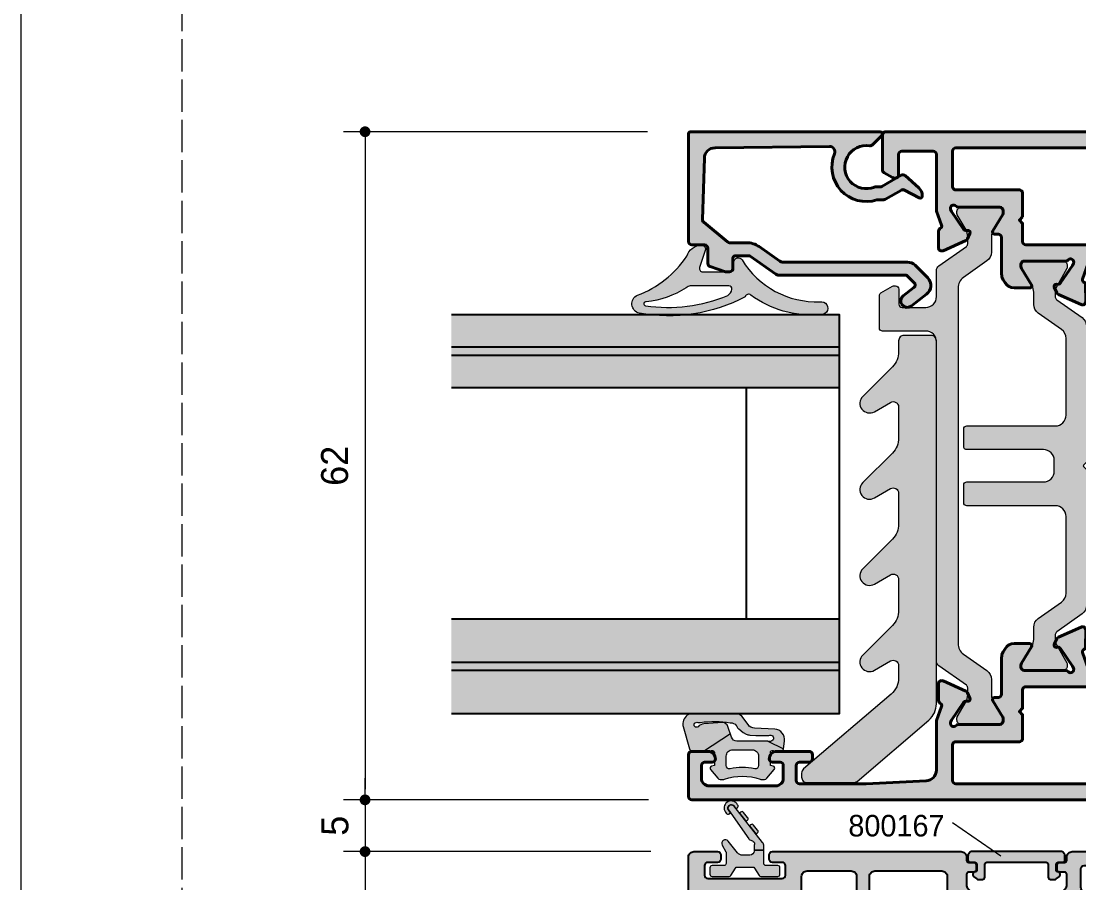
# Model space of a CAD drawing. Header units: millimetres. Extents: x -576 to 4430, y -1196 to 2690.
# Drawn here: x 1820 to 1918.1, y -262 to -182.1 of the extents above; entities that cross this region are included whole.
import ezdxf

# ---------------------------------------------------------------- set-up
doc = ezdxf.new("R2010")
doc.units = ezdxf.units.MM
doc.header["$LTSCALE"] = 0.25
doc.header["$MEASUREMENT"] = 0
doc.linetypes.add('ACAD_ISO02W100', pattern=[15, 12, -3])
doc.layers.get('0').update_dxf_attribs({"lineweight": 5})
doc.layers.get('Defpoints').update_dxf_attribs({"lineweight": 5})
for name, color, linetype, lineweight in [('01_Aluminum', 4, 'Continuous', 40), ('01_Dimension', 251, 'Continuous', 9), ('01_Fill Glass', 254, 'Continuous', 0), ('01_Fill Plastic', 253, 'Continuous', 0), ('01_Fill Polyamide', 10, 'Continuous', 0), ('01_Glazing', 6, 'Continuous', 25), ('01_Plastic', 3, 'Continuous', 20), ('01_Polyamide', 201, 'Continuous', 20), ('01_Text', 40, 'Continuous', 25)]:
    doc.layers.add(name, color=color, linetype=linetype, lineweight=lineweight)
doc.layers.add('01_Fill 2°material', color=7, linetype='Continuous', lineweight=0, true_color=0xbfbfbf)
doc.layers.add('01_Fill Aluminum', color=7, linetype='Continuous', lineweight=0, true_color=0xdcdcdc)
doc.layers.add('02_Block Frame', color=7, linetype='Continuous', lineweight=5, true_color=0xe2001a, plot=False)
doc.layers.add('GOMMA', color=3, linetype='Continuous')
doc.layers.add('VETRO', color=6, linetype='Continuous')
doc.styles.add('Aluk Text', font='GOTHIC.TTF')
doc.dimstyles.new('ALUK Manual 1-1', dxfattribs={"dimtxt": 2.5, "dimasz": 1, "dimexe": 2, "dimexo": 4, "dimgap": 1.5, "dimtad": 3, "dimdec": 1, "dimdsep": 46, "dimtxsty": 'Aluk Text', "dimblk": 'DOT', "dimcen": 0, "dimclrd": 256, "dimclre": 256, "dimclrt": 2, "dimaunit": 1, "dimadec": 0, "dimazin": 0, "dimtfac": 0.7, "dimtdec": 1, "dimtmove": 0, "dimatfit": 3, "dimldrblk": 'DOT', "dimfxl": 1, "dimtolj": 2, "dimlwd": -1, "dimlwe": -1, "dimarcsym": 0})

# ---------------------------------------------------------------- blocks, each defined once
blk = doc.blocks.new('V31013')
at = {"layer": '01_Fill Plastic', "ltscale": 0.25}
h = blk.add_hatch(color=256, dxfattribs=at)
h.dxf.hatch_style = 1
h.paths.add_polyline_path([(36.8, 11.1), (28.1, 11.1, 0.414214), (27.6, 10.6), (27.6, 10.3, -0.414214), (27.4, 10.1), (26.95, 10.1, 0.414214), (26.7, 9.85), (26.7, 9.45, 0.414214), (26.95, 9.2), (27.4, 9.2, -0.414214), (27.6, 9), (27.6, 8.007, -0.198912), (27.454, 7.654), (24.788, 4.988, -0.198912), (24.576, 4.9), (23.25, 4.9), (22.95, 4.6), (22.65, 4.9), (21.324, 4.9, -0.198912), (21.112, 4.988), (18.446, 7.654, -0.198912), (18.3, 8.007), (18.3, 9, -0.414214), (18.5, 9.2), (18.95, 9.2, 0.414214), (19.2, 9.45), (19.2, 9.85, 0.414214), (18.95, 10.1), (18.5, 10.1, -0.414214), (18.3, 10.3), (18.3, 10.6, 0.414214), (17.8, 11.1), (0.3, 11.1, 0.414214), (0, 10.8), (0, 10.4, 0.414214), (0.3, 10.1), (1.2, 10.1, -0.414214), (1.5, 9.8), (1.5, 8.9, -0.414214), (1.2, 8.6), (-5.7, 8.6, -0.414214), (-6, 8.9), (-6, 9.8, -0.414214), (-5.7, 10.1), (-4.8, 10.1, 0.414214), (-4.5, 10.4), (-4.5, 10.8, 0.414214), (-4.8, 11.1), (-7, 11.1, 0.414214), (-7.5, 10.6), (-7.5, 4.6, 0.414214), (-7, 4.1), (-5.954, 4.1, 0.334223), (-5.474, 4.462, 0.051425), (-5.22, 5.875, -1), (-3.225, 5.725, -0.058029), (-3.621, 3.681, -0.163247), (-4.746, 2.14, 0.243183), (-5.8, 0.1), (-5.8, -0.9, 0.414214), (-5.3, -1.4), (-2.6, -1.4, -0.414214), (-2.1, -1.9), (-2.1, -4.3, 0.414214), (-1.1, -5.3), (1.508, -5.3, 0.170553), (1.82, -5.19, -0.309147), (4.843, -4.96), (4.94, -5.016, 0.414214), (5.35, -4.906), (5.55, -4.56, 0.438809), (5.418, -4.138, 0.295434), (1.414, -4.247, -0.151572), (1.244, -4.3), (-0.4, -4.3, -0.414214), (-0.7, -4), (-0.7, 0.2, -0.414214), (-0.2, 0.7), (33.2, 0.7, 0.414214), (33.7, 1.2), (33.7, 2.3, 0.414214), (33, 3, 0.414214), (32.7, 2.7), (32.7, 2.2, -0.414214), (32.4, 1.9), (32.227, 1.9, -0.267949), (31.361, 2.4), (30.367, 4.122, -0.131652), (30.3, 4.372), (30.3, 4.628, -0.131652), (30.367, 4.878), (31.361, 6.6, -0.267949), (32.227, 7.1), (32.4, 7.1, -0.414214), (32.7, 6.8), (32.7, 6.3, 0.414214), (33, 6, 0.414214), (33.7, 6.7), (33.7, 7.816, -0.339454), (34.071, 8.299), (37.429, 9.199, 0.339454), (37.8, 9.682), (37.8, 10.1, 0.414214)])
h.paths.add_polyline_path([(8.1, 8.8), (8.1, 2.7, -0.414214), (7.6, 2.2), (-0.8, 2.2, -0.414214), (-1.3, 2.7), (-1.3, 6.6, -0.414214), (-0.8, 7.1), (2.5, 7.1, 0.414214), (3, 7.6), (3, 8.8, -0.414214), (3.5, 9.3), (7.6, 9.3, -0.414214)], flags=16)
h.paths.add_polyline_path([(9.8, 9.3), (16, 9.3, -0.414214), (16.5, 8.8), (16.5, 7.262, 0.198912), (16.646, 6.908), (20.33, 3.224, -0.668179), (19.906, 2.2), (9.8, 2.2, -0.414214), (9.3, 2.7), (9.3, 8.8, -0.414214)], flags=16)
h.paths.add_polyline_path([(25.57, 3.224), (27.161, 4.816, -0.493145), (27.948, 4.712), (28.965, 2.95, -0.57735), (28.532, 2.2), (25.994, 2.2, -0.668179)], flags=16)
h.paths.add_polyline_path([(28.9, 9.5, -0.414214), (29.2, 9.8), (32.2, 9.8, -0.414214), (32.5, 9.5), (32.5, 9.299, -0.339454), (32.278, 9.009), (30.58, 8.554, 0.198912), (30.277, 8.321), (29.833, 7.553, -0.767327), (28.9, 7.803)], flags=16)
at = {"layer": 'GOMMA'}
for points in [[(5.35, -4.906, -0.414214), (4.94, -5.016), (4.843, -4.96, 0.309147), (1.82, -5.19, -0.170553), (1.508, -5.3), (-1.1, -5.3, -0.414214), (-2.1, -4.3), (-2.1, -1.9, 0.414214), (-2.6, -1.4), (-5.3, -1.4, -0.414214), (-5.8, -0.9), (-5.8, 0.1, -0.243183), (-4.746, 2.14, 0.163247), (-3.621, 3.681, 0.058029), (-3.225, 5.725, 1), (-5.22, 5.875, -0.051425), (-5.474, 4.462, -0.334223), (-5.954, 4.1), (-7, 4.1, -0.414214), (-7.5, 4.6), (-7.5, 10.6, -0.414214), (-7, 11.1), (-4.8, 11.1, -0.414214), (-4.5, 10.8), (-4.5, 10.4, -0.414214), (-4.8, 10.1), (-5.7, 10.1, 0.414214), (-6, 9.8), (-6, 8.9, 0.414214), (-5.7, 8.6), (1.2, 8.6, 0.414214), (1.5, 8.9), (1.5, 9.8, 0.414214), (1.2, 10.1), (0.3, 10.1, -0.414214), (0, 10.4), (0, 10.8, -0.414214), (0.3, 11.1), (17.8, 11.1, -0.414214), (18.3, 10.6), (18.3, 10.3, 0.414214), (18.5, 10.1), (18.95, 10.1, -0.414214), (19.2, 9.85), (19.2, 9.45, -0.414214), (18.95, 9.2), (18.5, 9.2, 0.414214), (18.3, 9), (18.3, 8.007, 0.198912), (18.446, 7.654), (21.112, 4.988, 0.198912), (21.324, 4.9), (22.65, 4.9), (22.95, 4.6), (23.25, 4.9), (24.576, 4.9, 0.198912), (24.788, 4.988), (27.454, 7.654, 0.198912), (27.6, 8.007), (27.6, 9, 0.414214), (27.4, 9.2), (26.95, 9.2, -0.414214), (26.7, 9.45), (26.7, 9.85, -0.414214), (26.95, 10.1), (27.4, 10.1, 0.414214), (27.6, 10.3), (27.6, 10.6, -0.414214), (28.1, 11.1), (36.8, 11.1, -0.414214), (37.8, 10.1), (37.8, 9.682, -0.339454), (37.429, 9.199), (34.071, 8.299, 0.339454), (33.7, 7.816), (33.7, 6.7, -0.414214), (33, 6, -0.414214), (32.7, 6.3), (32.7, 6.8, 0.414214), (32.4, 7.1), (32.227, 7.1, 0.267949), (31.361, 6.6), (30.367, 4.878, 0.131652), (30.3, 4.628), (30.3, 4.372, 0.131652), (30.367, 4.122), (31.361, 2.4, 0.267949), (32.227, 1.9), (32.4, 1.9, 0.414214), (32.7, 2.2), (32.7, 2.7, -0.414214), (33, 3, -0.414214), (33.7, 2.3), (33.7, 1.2, -0.414214), (33.2, 0.7), (-0.2, 0.7, 0.414214), (-0.7, 0.2), (-0.7, -4, 0.414214), (-0.4, -4.3), (1.244, -4.3, 0.151572), (1.414, -4.247, -0.288992), (5.343, -4.094), (5.44, -4.15, -0.414214), (5.55, -4.56)], [(-0.8, 2.2, -0.414214), (-1.3, 2.7), (-1.3, 6.6, -0.414214), (-0.8, 7.1), (2.5, 7.1, 0.414214), (3, 7.6), (3, 8.8, -0.414214), (3.5, 9.3), (7.6, 9.3, -0.414214), (8.1, 8.8), (8.1, 2.7, -0.414214), (7.6, 2.2)], [(20.33, 3.224, -0.668179), (19.906, 2.2), (9.8, 2.2, -0.414214), (9.3, 2.7), (9.3, 8.8, -0.414214), (9.8, 9.3), (16, 9.3, -0.414214), (16.5, 8.8), (16.5, 7.262, 0.198912), (16.646, 6.908)], [(30.277, 8.321), (29.833, 7.553, -0.767327), (28.9, 7.803), (28.9, 9.5, -0.414214), (29.2, 9.8), (32.2, 9.8, -0.414214), (32.5, 9.5), (32.5, 9.299, -0.339454), (32.278, 9.009), (30.58, 8.554, 0.198912)], [(25.994, 2.2), (28.532, 2.2, 0.57735), (28.965, 2.95), (27.948, 4.712, 0.493145), (27.161, 4.816), (25.57, 3.224, 0.668179)]]:
    blk.add_lwpolyline(points, format="xyb", close=True, dxfattribs=at)
blk = doc.blocks.new('800167')
at = {"layer": '01_Fill Plastic', "ltscale": 0.25}
h = blk.add_hatch(color=256, dxfattribs=at)
h.dxf.hatch_style = 1
h.paths.add_polyline_path([(4.5, 6.903, 0.414214), (4.1, 7.303), (-4.1, 7.303, 0.414214), (-4.5, 6.903), (-4.5, 6.506, 0.414214), (-4.294, 6.3), (-3.877, 6.3, -0.414214), (-3.671, 6.094), (-3.672, 5.605, -0.389083), (-3.854, 5.406, 0.670833), (-3.981, 4.999), (-3.689, 4.757, 0.161709), (-3.54, 4.707), (-3.157, 4.707, 0.414214), (-2.951, 4.913), (-2.951, 6.094, -0.414214), (-2.745, 6.3), (0, 6.3), (2.745, 6.3, -0.414214), (2.951, 6.094), (2.951, 4.913, 0.414214), (3.157, 4.707), (3.54, 4.707, 0.161709), (3.689, 4.757), (3.981, 4.999, 0.670833), (3.854, 5.406, -0.389083), (3.672, 5.605), (3.671, 6.094, -0.414475), (3.877, 6.3), (4.294, 6.3, 0.414214), (4.5, 6.506)])
at = {"layer": 'GOMMA'}
blk.add_lwpolyline([(2.951, 6.094), (2.951, 4.913, 0.414214), (3.157, 4.707), (3.54, 4.707, 0.161709), (3.689, 4.757), (3.981, 4.999, 0.670833), (3.854, 5.406, -0.389083), (3.672, 5.605), (3.671, 6.094, -0.414214), (3.877, 6.3), (4.294, 6.3, 0.414214), (4.5, 6.506), (4.5, 6.903, 0.414214), (4.1, 7.303), (-4.1, 7.303, 0.414214), (-4.5, 6.903), (-4.5, 6.506, 0.414214), (-4.294, 6.3), (-3.877, 6.3, -0.414214), (-3.671, 6.094), (-3.672, 5.605, -0.389083), (-3.854, 5.406, 0.670833), (-3.981, 4.999), (-3.689, 4.757, 0.161709), (-3.54, 4.707), (-3.157, 4.707, 0.414214), (-2.951, 4.913), (-2.951, 6.094, -0.414214), (-2.745, 6.3), (0, 6.3), (2.745, 6.3, -0.414214)], format="xyb", close=True, dxfattribs=at)
blk = doc.blocks.new('V03018 not at work')
at = {"layer": '01_Fill 2°material', "ltscale": 0.25}
h = blk.add_hatch(color=256, dxfattribs=at)
h.dxf.hatch_style = 1
h.paths.add_polyline_path([(-1.031, 6.734, 0.972448), (-1.518, 6.372), (0.372, 3.677, 0.14422), (0.46, 3.606), (0.695, 3.511, -0.360918), (0.879, 3.167, 0.041791), (0.875, 3.134), (0.858, 2.628), (1.759, 2.628), (1.759, 2.986, 0.16844), (1.63, 3.357)])
at = {"layer": '01_Fill Plastic', "ltscale": 0.25}
h = blk.add_hatch(color=256, dxfattribs=at)
h.dxf.hatch_style = 1
h.paths.add_polyline_path([(1.759, 2.628), (0.858, 2.628), (0.855, 2.556, -0.404333), (0.456, 2.169), (-0.21, 2.169, -0.225762), (-0.676, 2.391), (-1.559, 3.478, 0.912851), (-2.105, 3.111), (-1.765, 2.49, -0.125788), (-1.741, 2.394), (-1.741, 1.4, -0.414214), (-1.941, 1.2), (-3.041, 1.2, 0.414214), (-3.241, 1), (-3.241, 0.4, 0.414214), (-3.041, 0.2), (-1.464, 0.2, 0.259925), (-1.294, 0.295), (-0.874, 0.974, -0.259925), (-0.704, 1.069), (0.722, 1.069, -0.259925), (0.892, 0.974), (1.312, 0.295, 0.259925), (1.482, 0.2), (3.059, 0.2, 0.414214), (3.259, 0.4), (3.259, 1, 0.414214), (3.059, 1.2), (1.959, 1.2, -0.414214), (1.759, 1.4)])
h.paths.add_polyline_path([(0.814, 4.959, 0.414213), (0.533, 4.992), (0.415, 4.899), (1.034, 4.114), (1.152, 4.207, 0.414214), (1.185, 4.488)])
h.paths.add_polyline_path([(-0.115, 6.137, 0.414213), (-0.396, 6.17), (-0.513, 6.078), (0.106, 5.292), (0.223, 5.385, 0.414214), (0.257, 5.666)])
h.paths.add_polyline_path([(-1.805, 6.171), (-1.733, 6.068, 0.414213), (-1.454, 6.019), (-1.332, 6.105), (-1.518, 6.372, -0.972447), (-1.031, 6.734), (-0.823, 6.47), (-0.705, 6.563, 0.414214), (-0.672, 6.844), (-0.756, 6.951, 0.972448)])
at = {"layer": '01_Plastic'}
for points in [[(-1.031, 6.734), (-0.823, 6.47), (-0.705, 6.563, 0.414214), (-0.672, 6.844), (-0.756, 6.951, 0.972448), (-1.805, 6.171), (-1.733, 6.068, 0.414213), (-1.454, 6.019), (-1.332, 6.105), (-1.518, 6.372, -0.972448)], [(0.875, 3.134), (0.858, 2.628), (1.759, 2.628), (1.759, 2.986, 0.16844), (1.63, 3.357), (-1.031, 6.734, 0.972448), (-1.518, 6.372), (0.372, 3.677, 0.14422), (0.46, 3.606), (0.695, 3.511, -0.360918), (0.879, 3.167, 0.041791)], [(0.106, 5.292), (0.223, 5.385, 0.414214), (0.257, 5.666), (-0.115, 6.137, 0.414213), (-0.396, 6.17), (-0.513, 6.078)], [(1.152, 4.207, 0.414214), (1.185, 4.488), (0.814, 4.959, 0.414213), (0.533, 4.992), (0.415, 4.899), (1.034, 4.114)]]:
    blk.add_lwpolyline(points, format="xyb", close=True, dxfattribs=at)
blk.add_lwpolyline([(-2.105, 3.111), (-1.765, 2.49, -0.125788), (-1.741, 2.394), (-1.741, 1.4, -0.414214), (-1.941, 1.2), (-3.041, 1.2, 0.414214), (-3.241, 1), (-3.241, 0.4, 0.414214), (-3.041, 0.2), (-1.464, 0.2, 0.259925), (-1.294, 0.295), (-0.874, 0.974, -0.259925), (-0.704, 1.069), (0.722, 1.069, -0.259925), (0.892, 0.974), (1.312, 0.295, 0.259925), (1.482, 0.2), (3.059, 0.2, 0.414214), (3.259, 0.4), (3.259, 1, 0.414214), (3.059, 1.2), (1.959, 1.2, -0.414214), (1.759, 1.4), (1.759, 2.628), (0.858, 2.628), (0.855, 2.556, -0.404333), (0.456, 2.169), (-0.21, 2.169, -0.225762), (-0.676, 2.391), (-1.559, 3.478, 0.912851), (-2.105, 3.111)], format="xyb", dxfattribs=at)
blk = doc.blocks.new('U10140')
at = {"layer": '01_Fill Aluminum', "ltscale": 0.25}
h = blk.add_hatch(color=256, dxfattribs=at)
h.dxf.hatch_style = 1
h.paths.add_polyline_path([(28.199, -8.5), (27.899, -8.2), (28.199, -7.9), (28.199, -2.754, -0.400839), (29.154, -1.755), (34.699, -1.5), (35.4, -1.5, -0.414214), (35.7, -1.8), (35.7, -3.7, 0.414214), (36, -4), (38.1, -4, 0.414214), (38.4, -3.7), (38.4, -3, 0.414214), (38.1, -2.7), (37.2, -2.7, -0.414214), (36.9, -2.4), (36.9, -1.8, -0.414214), (37.2, -1.5), (53.7, -1.5, -0.414214), (54, -1.8), (54, -2.4, -0.414214), (53.7, -2.7), (52.8, -2.7, 0.414214), (52.5, -3), (52.5, -3.7, 0.414214), (52.8, -4), (56.4, -4, 0.414214), (56.7, -3.7), (56.7, -3.3, 0.414214), (56.4, -3), (55.5, -3, -0.414214), (55.2, -2.7), (55.2, -2.002, -0.414214), (55.5, -1.702), (56.25, -1.702, 0.267949), (56.51, -1.552, -0.267949), (56.77, -1.402), (61.23, -1.402, -0.267949), (61.49, -1.552, 0.267949), (61.75, -1.702), (62.5, -1.702, -0.414214), (62.8, -2.002), (62.8, -2.7, -0.414214), (62.5, -3), (61.6, -3, 0.414214), (61.3, -3.3), (61.3, -3.7, 0.414214), (61.6, -4), (63.7, -4, 0.414214), (64, -3.7), (64, -0.5, 0.414214), (63.5, 0), (0.3, 0, 0.414214), (0, -0.3), (0, -3.549, 0.267949), (0.15, -3.809), (0.93, -4.26, 0.131652), (1.08, -4.3, 0.569051), (1.5, -4), (1.5, -2.1, -0.414214), (1.8, -1.8), (4.7, -1.8, -0.414214), (5, -2.1), (5, -7.269, 0.086513), (5.018, -7.371), (5.485, -8.671, -0.392793), (5.36, -8.966), (5.345, -8.972, 0.294413), (5.206, -9.185), (5.195, -10.764, 0.548619), (5.62, -11.039), (7.726, -10.09, 0.177976), (7.873, -9.945), (8.114, -9.438, 0.717549), (7.869, -9.149, -0.329769), (7.531, -9.033), (6.407, -7.405), (6.325, -7.222, -0.855531), (6.823, -6.9, 0.213411), (7.047, -7), (10.899, -7, -0.414214), (11.199, -7.3), (11.199, -7.606), (10.229, -9.196, 0.585524), (10.399, -9.5), (10.749, -9.5, -0.414214), (11.049, -9.8), (11.049, -13.213, 0.181148), (11.296, -13.87, 0.307022), (12.224, -14.5), (13.65, -14.5, 0.585524), (13.821, -14.196), (12.85, -12.606), (12.85, -12.3, -0.414214), (13.15, -12), (17.003, -12, 0.213411), (17.226, -11.9, -0.85546), (17.724, -12.222), (17.643, -12.405), (16.518, -14.033, -0.267949), (16.247, -14.162), (16.132, -14.153, 0.57735), (15.935, -14.438), (16.176, -14.945, 0.177976), (16.324, -15.09), (18.433, -16.04, 0.544467), (18.854, -15.764), (18.844, -14.185, 0.303984), (18.697, -13.969, -0.402738), (18.564, -13.671), (19.094, -12.198, -0.316363), (19.376, -12), (26.199, -12, -0.414214), (26.699, -12.5, 0.414214), (27.199, -13), (27.699, -13, 0.414214), (28.199, -12.5)])
h.paths.add_polyline_path([(26.399, -10.5), (13.299, -10.5, -0.414214), (12.999, -10.2), (12.999, -8.5), (12.699, -8.2), (12.999, -7.9), (12.999, -5.7, 0.414214), (12.699, -5.4), (6.8, -5.4, -0.414214), (6.5, -5.1), (6.5, -1.8, -0.414214), (6.8, -1.5), (26.399, -1.5, -0.414214), (26.699, -1.8), (26.699, -10.2, -0.414214)], flags=16)
h.paths.add_polyline_path([(64, -58.3, 0.414214), (63.7, -58), (61.6, -58, 0.414214), (61.3, -58.3), (61.3, -58.7, 0.414214), (61.6, -59), (62.5, -59, -0.414214), (62.8, -59.3), (62.8, -59.998, -0.414214), (62.5, -60.298), (61.75, -60.298, 0.267949), (61.49, -60.448, -0.267949), (61.23, -60.598), (56.77, -60.598, -0.267949), (56.51, -60.448, 0.267949), (56.25, -60.298), (55.5, -60.298, -0.414214), (55.2, -59.998), (55.2, -59.3, -0.414214), (55.5, -59), (56.4, -59, 0.414214), (56.7, -58.7), (56.7, -58.3, 0.414214), (56.4, -58), (52.8, -58, 0.414214), (52.5, -58.3), (52.5, -59, 0.414214), (52.8, -59.3), (53.7, -59.3, -0.414214), (54, -59.6), (54, -60.2, -0.414214), (53.7, -60.5), (37.2, -60.5, -0.414214), (36.9, -60.2), (36.9, -59.6, -0.414214), (37.2, -59.3), (38.1, -59.3, 0.414214), (38.4, -59), (38.4, -58.3, 0.414214), (38.1, -58), (36, -58, 0.414214), (35.7, -58.3), (35.7, -60.2, -0.414214), (35.4, -60.5), (34.699, -60.5), (29.154, -60.245, -0.400839), (28.199, -59.246), (28.199, -54.1), (27.899, -53.8), (28.199, -53.5), (28.199, -49.5, 0.414214), (27.699, -49), (27.199, -49, 0.414214), (26.699, -49.5, -0.414214), (26.199, -50), (19.376, -50, -0.316363), (19.094, -49.802), (18.564, -48.329, -0.392793), (18.69, -48.034), (18.705, -48.028, 0.294413), (18.844, -47.815), (18.854, -46.236, 0.548619), (18.429, -45.961), (16.324, -46.91, 0.177976), (16.176, -47.055), (15.935, -47.562, 0.717549), (16.181, -47.851, -0.329769), (16.518, -47.967), (17.643, -49.595), (17.724, -49.778, -0.855531), (17.226, -50.1, 0.213411), (17.003, -50), (13.15, -50, -0.414214), (12.85, -49.7), (12.85, -49.394), (13.821, -47.804, 0.585524), (13.65, -47.5), (12.224, -47.5, 0.307022), (11.296, -48.13, 0.181148), (11.049, -48.787), (11.049, -52.2, -0.414214), (10.749, -52.5), (10.399, -52.5, 0.585524), (10.229, -52.804), (11.199, -54.394), (11.199, -54.7, -0.414214), (10.899, -55), (7.047, -55, 0.213411), (6.823, -55.1, -0.85546), (6.325, -54.778), (6.407, -54.595), (7.531, -52.967, -0.267949), (7.802, -52.838), (7.917, -52.847, 0.57735), (8.114, -52.562), (7.873, -52.055, 0.177976), (7.726, -51.91), (5.617, -50.96, 0.544467), (5.195, -51.236), (5.206, -52.815, 0.303984), (5.352, -53.031, -0.402738), (5.485, -53.329), (5.018, -54.629, 0.086513), (5, -54.731), (5, -59.246, -0.400839), (4.046, -60.245), (-1.5, -60.5), (-7.7, -60.5, -0.414214), (-8, -60.2), (-8, -58.8, -0.414214), (-7.7, -58.5), (-6.8, -58.5, 0.414214), (-6.5, -58.2), (-6.5, -57.8, 0.414214), (-6.8, -57.5), (-9.8, -57.5, 0.414214), (-10.5, -58.2, 0.414214), (-10.2, -58.5), (-9.5, -58.5, -0.414214), (-9.2, -58.8), (-9.2, -60, -0.414214), (-9.9, -60.7), (-16.1, -60.7, -0.414214), (-16.8, -60), (-16.8, -58.8, -0.414214), (-16.5, -58.5), (-15.8, -58.5, 0.414214), (-15.5, -58.2, 0.414214), (-16.2, -57.5), (-17.7, -57.5, 0.414214), (-18, -57.8), (-18, -61.7, 0.414214), (-17.7, -62), (63.5, -62, 0.414214), (64, -61.5)])
h.paths.add_polyline_path([(26.399, -60.5), (6.8, -60.5, -0.414214), (6.5, -60.2), (6.5, -56.9, -0.414214), (6.8, -56.6), (12.699, -56.6, 0.414214), (12.999, -56.3), (12.999, -54.1), (12.699, -53.8), (12.999, -53.5), (12.999, -51.8, -0.414214), (13.299, -51.5), (26.399, -51.5, -0.414214), (26.699, -51.8), (26.699, -60.2, -0.414214)], flags=16)
at = {"layer": '01_Fill Polyamide', "ltscale": 0.25}
h = blk.add_hatch(color=256, dxfattribs=at)
h.dxf.hatch_style = 1
h.paths.add_polyline_path([(7.011, -14.504, -0.243523), (7.518, -13.524), (9.688, -11.991, 0.243523), (10.111, -11.174), (10.111, -9.715, -0.131571), (10.271, -9.115), (11.084, -7.706, 0.131571), (11.111, -7.606), (11.111, -7.4, 0.414214), (10.711, -7), (7.311, -7, 0.414214), (6.911, -7.4), (6.911, -7.606, 0.131571), (6.938, -7.706), (7.75, -9.115, -0.131571), (7.911, -9.715), (7.911, -10.397, -0.243523), (7.784, -10.642), (5.222, -12.453, 0.243523), (5.011, -12.861), (5.011, -15.3, -0.414214), (4.011, -16.3), (1.811, -16.3, -0.414214), (1.511, -16), (1.511, -14.6, 0.474297), (1.151, -14.306, 0.183081), (0.941, -14.34), (-0.139, -14.964, 0.267949), (-0.289, -15.224), (-0.289, -18.2, 0.414214), (0.011, -18.5), (4.011, -18.5, -0.414214), (5.011, -19.5), (5.011, -49.139, 0.243523), (5.222, -49.547), (7.784, -51.358, -0.243523), (7.911, -51.603), (7.911, -52.285, -0.131571), (7.75, -52.885), (6.938, -54.294, 0.131571), (6.911, -54.394), (6.911, -54.6, 0.414214), (7.311, -55), (10.711, -55, 0.414214), (11.111, -54.6), (11.111, -54.394, 0.131571), (11.084, -54.294), (10.271, -52.885, -0.131571), (10.111, -52.285), (10.111, -50.826, 0.243523), (9.688, -50.009), (7.518, -48.476, -0.243523), (7.011, -47.496)])
h = blk.add_hatch(color=256, dxfattribs=at)
h.dxf.hatch_style = 1
h.paths.add_polyline_path([(18.935, -18.069, 0.243523), (18.512, -17.252), (16.162, -15.591, -0.243523), (16.035, -15.346), (16.035, -14.888, -0.131571), (16.195, -14.288), (17.108, -12.706, 0.131571), (17.135, -12.606), (17.135, -12.4, 0.414214), (16.735, -12), (13.335, -12, 0.414214), (12.935, -12.4), (12.935, -12.606, 0.131571), (12.961, -12.706), (13.874, -14.288, -0.131571), (14.035, -14.888), (14.035, -16.019, 0.243523), (14.458, -16.835), (16.612, -18.358, -0.243523), (17.035, -19.175), (17.035, -26.3, -0.414214), (16.035, -27.3), (7.835, -27.3, 0.414214), (7.535, -27.6), (7.535, -29.2, 0.414214), (7.835, -29.5), (14.935, -29.5, -0.414214), (15.935, -30.5), (15.935, -31.5, -0.414214), (14.935, -32.5), (7.835, -32.5, 0.414214), (7.535, -32.8), (7.535, -34.4, 0.414214), (7.835, -34.7), (16.035, -34.7, -0.414214), (17.035, -35.7), (17.035, -42.825, -0.243523), (16.612, -43.642), (14.458, -45.165, 0.243523), (14.035, -45.981), (14.035, -47.112, -0.131571), (13.874, -47.712), (12.961, -49.294, 0.131571), (12.935, -49.394), (12.935, -49.6, 0.414214), (13.335, -50), (16.735, -50, 0.414214), (17.135, -49.6), (17.135, -49.394, 0.131571), (17.108, -49.294), (16.195, -47.712, -0.131571), (16.035, -47.112), (16.035, -46.654, -0.243523), (16.162, -46.409), (18.512, -44.748, 0.243523), (18.935, -43.931), (18.935, -31.383, 0.198912), (18.905, -31.312), (18.664, -31.071, -0.414214), (18.664, -30.929), (18.905, -30.688, 0.198912), (18.935, -30.617)])
at = {"layer": '01_Aluminum'}
for points in [[(38.4, -3, 0.414214), (38.1, -2.7), (37.2, -2.7, -0.414214), (36.9, -2.4), (36.9, -1.8, -0.414214), (37.2, -1.5), (53.7, -1.5, -0.414214), (54, -1.8), (54, -2.4, -0.414214), (53.7, -2.7), (52.8, -2.7, 0.414214), (52.5, -3), (52.5, -3.7, 0.414214), (52.8, -4), (56.4, -4, 0.414214), (56.7, -3.7), (56.7, -3.3, 0.414214), (56.4, -3), (55.5, -3, -0.414214), (55.2, -2.7), (55.2, -2.002, -0.414214), (55.5, -1.702), (56.25, -1.702, 0.267949), (56.51, -1.552, -0.267949), (56.77, -1.402), (61.23, -1.402, -0.267949), (61.49, -1.552, 0.267949), (61.75, -1.702), (62.5, -1.702, -0.414214), (62.8, -2.002), (62.8, -2.7, -0.414214), (62.5, -3), (61.6, -3, 0.414214), (61.3, -3.3), (61.3, -3.7, 0.414214), (61.6, -4), (63.7, -4, 0.414214), (64, -3.7), (64, -0.5, 0.414214), (63.5, 0), (0.3, 0, 0.414214), (0, -0.3), (0, -3.549, 0.267949), (0.15, -3.809), (0.93, -4.26, 0.131652), (1.08, -4.3), (1.2, -4.3, 0.414214), (1.5, -4), (1.5, -2.1, -0.414214), (1.8, -1.8), (4.7, -1.8, -0.414214), (5, -2.1), (5, -7.269, 0.086513), (5.018, -7.371), (5.485, -8.671, -0.392793), (5.36, -8.966), (5.345, -8.972, 0.294413), (5.206, -9.185), (5.195, -10.764, 0.548619), (5.62, -11.039), (7.726, -10.09, 0.177976), (7.873, -9.945), (8.114, -9.438, 0.57735), (7.917, -9.153), (7.802, -9.162, -0.267949), (7.531, -9.033), (6.407, -7.405), (6.325, -7.222, -0.85546), (6.823, -6.9, 0.213411), (7.047, -7), (10.899, -7, -0.414214), (11.199, -7.3), (11.199, -7.521, -0.137872), (11.156, -7.677), (10.229, -9.196, 0.585524), (10.399, -9.5), (10.749, -9.5, -0.414214), (11.049, -9.8), (11.049, -13.213, 0.137872), (11.196, -13.734), (11.371, -14.021, 0.261413), (12.224, -14.5), (13.65, -14.5, 0.585524), (13.821, -14.196), (12.894, -12.677, -0.137872), (12.85, -12.521), (12.85, -12.3, -0.414214), (13.15, -12), (17.003, -12, 0.213411), (17.226, -11.9, -0.85546), (17.724, -12.222), (17.643, -12.405), (16.518, -14.033, -0.267949), (16.247, -14.162), (16.132, -14.153, 0.57735), (15.935, -14.438), (16.176, -14.945, 0.177976), (16.324, -15.09), (18.429, -16.039, 0.548619), (18.854, -15.764), (18.844, -14.185, 0.294413), (18.705, -13.972), (18.69, -13.966, -0.392793), (18.564, -13.671), (19.094, -12.198, -0.316363), (19.376, -12), (26.199, -12, -0.414214), (26.699, -12.5, 0.414214), (27.199, -13), (27.699, -13, 0.414214), (28.199, -12.5), (28.199, -8.5), (27.899, -8.2), (28.199, -7.9), (28.199, -2.754, -0.400839), (29.154, -1.755), (34.699, -1.5), (35.4, -1.5, -0.414214), (35.7, -1.8), (35.7, -3.7, 0.414214), (36, -4), (38.1, -4, 0.414214), (38.4, -3.7)], [(12.999, -7.9), (12.999, -5.7, 0.414214), (12.699, -5.4), (6.8, -5.4, -0.414214), (6.5, -5.1), (6.5, -1.8, -0.414214), (6.8, -1.5), (26.399, -1.5, -0.414214), (26.699, -1.8), (26.699, -10.2, -0.414214), (26.399, -10.5), (13.299, -10.5, -0.414214), (12.999, -10.2), (12.999, -8.5), (12.699, -8.2)], [(36.9, -60.2, 0.414214), (37.2, -60.5), (53.7, -60.5, 0.414214), (54, -60.2), (54, -59.6, 0.414214), (53.7, -59.3), (52.8, -59.3, -0.414214), (52.5, -59), (52.5, -58.3, -0.414214), (52.8, -58), (56.4, -58, -0.414214), (56.7, -58.3), (56.7, -58.7, -0.414214), (56.4, -59), (55.5, -59, 0.414214), (55.2, -59.3), (55.2, -59.998, 0.414214), (55.5, -60.298), (56.25, -60.298, -0.267949), (56.51, -60.448, 0.267949), (56.77, -60.598), (61.23, -60.598, 0.267949), (61.49, -60.448, -0.267949), (61.75, -60.298), (62.5, -60.298, 0.414214), (62.8, -59.998), (62.8, -59.3, 0.414214), (62.5, -59), (61.6, -59, -0.414214), (61.3, -58.7), (61.3, -58.3, -0.414214), (61.6, -58), (63.7, -58, -0.414214), (64, -58.3), (64, -61.5, -0.414214), (63.5, -62), (-17.7, -62, -0.414214), (-18, -61.7), (-18, -57.8, -0.414214), (-17.7, -57.5), (-16.2, -57.5, -0.414214), (-15.5, -58.2, -0.414214), (-15.8, -58.5), (-16.5, -58.5, 0.414214), (-16.8, -58.8), (-16.8, -60, 0.414214), (-16.1, -60.7), (-9.9, -60.7, 0.414214), (-9.2, -60), (-9.2, -58.8, 0.414214), (-9.5, -58.5), (-10.2, -58.5, -0.414214), (-10.5, -58.2, -0.414214), (-9.8, -57.5), (-6.8, -57.5, -0.414214), (-6.5, -57.8), (-6.5, -58.2, -0.414214), (-6.8, -58.5), (-7.7, -58.5, 0.414214), (-8, -58.8), (-8, -60.2, 0.414214), (-7.7, -60.5), (-1.5, -60.5), (4.046, -60.245, 0.400839), (5, -59.246), (5, -54.731, -0.086513), (5.018, -54.629), (5.485, -53.329, 0.392793), (5.36, -53.034), (5.345, -53.028, -0.294413), (5.206, -52.815), (5.195, -51.236, -0.548619), (5.62, -50.961), (7.726, -51.91, -0.177976), (7.873, -52.055), (8.114, -52.562, -0.57735), (7.917, -52.847), (7.802, -52.838, 0.267949), (7.531, -52.967), (6.407, -54.595), (6.325, -54.778, 0.85546), (6.823, -55.1, -0.213411), (7.047, -55), (10.899, -55, 0.414214), (11.199, -54.7), (11.199, -54.479, 0.137872), (11.156, -54.323), (10.229, -52.804, -0.585524), (10.399, -52.5), (10.749, -52.5, 0.414214), (11.049, -52.2), (11.049, -48.787, -0.137872), (11.196, -48.266), (11.371, -47.979, -0.261413), (12.224, -47.5), (13.65, -47.5, -0.585524), (13.821, -47.804), (12.894, -49.323, 0.137872), (12.85, -49.479), (12.85, -49.7, 0.414214), (13.15, -50), (17.003, -50, -0.213411), (17.226, -50.1, 0.85546), (17.724, -49.778), (17.643, -49.595), (16.518, -47.967, 0.267949), (16.247, -47.838), (16.132, -47.847, -0.57735), (15.935, -47.562), (16.176, -47.055, -0.177976), (16.324, -46.91), (18.429, -45.961, -0.548619), (18.854, -46.236), (18.844, -47.815, -0.294413), (18.705, -48.028), (18.69, -48.034, 0.392793), (18.564, -48.329), (19.094, -49.802, 0.316363), (19.376, -50), (26.199, -50, 0.414214), (26.699, -49.5, -0.414214), (27.199, -49), (27.699, -49, -0.414214), (28.199, -49.5), (28.199, -53.5), (27.899, -53.8), (28.199, -54.1), (28.199, -59.246, 0.400839), (29.154, -60.245), (34.699, -60.5), (35.4, -60.5, 0.414214), (35.7, -60.2), (35.7, -58.3, -0.414214), (36, -58), (38.1, -58, -0.414214), (38.4, -58.3), (38.4, -59, -0.414214), (38.1, -59.3), (37.2, -59.3, 0.414214), (36.9, -59.6)], [(6.5, -60.2, 0.414214), (6.8, -60.5), (26.399, -60.5, 0.414214), (26.699, -60.2), (26.699, -51.8, 0.414214), (26.399, -51.5), (13.299, -51.5, 0.414214), (12.999, -51.8), (12.999, -53.5), (12.699, -53.8), (12.999, -54.1), (12.999, -56.3, -0.414214), (12.699, -56.6), (6.8, -56.6, 0.414214), (6.5, -56.9)]]:
    blk.add_lwpolyline(points, format="xyb", close=True, dxfattribs=at)
at = {"layer": '01_Polyamide'}
for points in [[(9.688, -11.991), (7.518, -13.524, 0.243523), (7.011, -14.504), (7.011, -47.496, 0.243523), (7.518, -48.476), (9.688, -50.009, -0.243523), (10.111, -50.826), (10.111, -52.285, 0.131571), (10.271, -52.885), (11.084, -54.294, -0.131571), (11.111, -54.394), (11.111, -54.6, -0.414214), (10.711, -55), (7.311, -55, -0.414214), (6.911, -54.6), (6.911, -54.394, -0.131571), (6.938, -54.294), (7.75, -52.885, 0.131571), (7.911, -52.285), (7.911, -51.603, 0.243523), (7.784, -51.358), (5.222, -49.547, -0.243523), (5.011, -49.139), (5.011, -19.5, 0.414214), (4.011, -18.5), (0.011, -18.5, -0.414214), (-0.289, -18.2), (-0.289, -15.224, -0.267949), (-0.139, -14.964), (0.941, -14.34, -0.131652), (1.091, -14.3), (1.211, -14.3, -0.414214), (1.511, -14.6), (1.511, -16, 0.414214), (1.811, -16.3), (4.011, -16.3, 0.414214), (5.011, -15.3), (5.011, -12.861, -0.243523), (5.222, -12.453), (7.784, -10.642, 0.243523), (7.911, -10.397), (7.911, -9.715, 0.131571), (7.75, -9.115), (6.938, -7.706, -0.131571), (6.911, -7.606), (6.911, -7.4, -0.414214), (7.311, -7), (10.711, -7, -0.414214), (11.111, -7.4), (11.111, -7.606, -0.131571), (11.084, -7.706), (10.271, -9.115, 0.131571), (10.111, -9.715), (10.111, -11.174, -0.243523)], [(15.935, -30.5, 0.414214), (14.935, -29.5), (7.835, -29.5, -0.414214), (7.535, -29.2), (7.535, -27.6, -0.414214), (7.835, -27.3), (16.035, -27.3, 0.414214), (17.035, -26.3), (17.035, -19.175, 0.243523), (16.612, -18.358), (14.458, -16.835, -0.243523), (14.035, -16.019), (14.035, -14.888, 0.131571), (13.874, -14.288), (12.961, -12.706, -0.131571), (12.935, -12.606), (12.935, -12.4, -0.414214), (13.335, -12), (16.735, -12, -0.414214), (17.135, -12.4), (17.135, -12.606, -0.131571), (17.108, -12.706), (16.195, -14.288, 0.131571), (16.035, -14.888), (16.035, -15.346, 0.243523), (16.162, -15.591), (18.512, -17.252, -0.243523), (18.935, -18.069), (18.935, -30.617, -0.198912), (18.905, -30.688), (18.664, -30.929, 0.414214), (18.664, -31.071), (18.905, -31.312, -0.198912), (18.935, -31.383), (18.935, -43.931, -0.243523), (18.512, -44.748), (16.162, -46.409, 0.243523), (16.035, -46.654), (16.035, -47.112, 0.131571), (16.195, -47.712), (17.108, -49.294, -0.131571), (17.135, -49.394), (17.135, -49.6, -0.414214), (16.735, -50), (13.335, -50, -0.414214), (12.935, -49.6), (12.935, -49.394, -0.131571), (12.961, -49.294), (13.874, -47.712, 0.131571), (14.035, -47.112), (14.035, -45.981, -0.243523), (14.458, -45.165), (16.612, -43.642, 0.243523), (17.035, -42.825), (17.035, -35.7, 0.414214), (16.035, -34.7), (7.835, -34.7, -0.414214), (7.535, -34.4), (7.535, -32.8, -0.414214), (7.835, -32.5), (14.935, -32.5, 0.414214), (15.935, -31.5)]]:
    blk.add_lwpolyline(points, format="xyb", close=True, dxfattribs=at)
blk = doc.blocks.new('V09050')
at = {"layer": '01_Fill Plastic'}
blk.add_hatch(color=256, dxfattribs=at).paths.add_polyline_path([(0.78, -5.64, 0.178558), (0.9, -5.316), (0.9, -1, 0.414214), (0.4, -0.5), (0.009, -0.5, 0.219427), (-0.371, -0.675), (-7.308, -8.799, -0.219427), (-8.829, -9.5), (-9.954, -9.5, -0.57735), (-10.387, -8.75), (-9.521, -7.25, 0.876976), (-10.936, -6.164), (-13.687, -8.914, -0.198912), (-15.101, -9.5), (-17.954, -9.5, -0.57735), (-18.387, -8.75), (-17.521, -7.25, 0.876976), (-18.936, -6.164), (-21.687, -8.914, -0.198912), (-23.101, -9.5), (-25.954, -9.5, -0.57735), (-26.387, -8.75), (-25.521, -7.25, 0.876976), (-26.936, -6.164), (-29.687, -8.914, -0.198912), (-31.101, -9.5), (-33.954, -9.5, -0.57735), (-34.387, -8.75), (-33.521, -7.25, 0.876976), (-34.936, -6.164), (-37.687, -8.914, -0.198912), (-39.101, -9.5), (-40.1, -9.5, 0.414214), (-40.6, -10), (-40.6, -12.5, 0.414214), (-40.1, -13), (-6.427, -13, 0.219427), (-4.906, -12.299)])
at = {"layer": '01_Plastic'}
blk.add_lwpolyline([(-40.6, -10, -0.414214), (-40.1, -9.5), (-39.101, -9.5, 0.198912), (-37.687, -8.914), (-34.936, -6.164, -0.876976), (-33.521, -7.25), (-34.387, -8.75, 0.57735), (-33.954, -9.5), (-31.101, -9.5, 0.198912), (-29.687, -8.914), (-26.936, -6.164, -0.876976), (-25.521, -7.25), (-26.387, -8.75, 0.57735), (-25.954, -9.5), (-23.101, -9.5, 0.198912), (-21.687, -8.914), (-18.936, -6.164, -0.876976), (-17.521, -7.25), (-18.387, -8.75, 0.57735), (-17.954, -9.5), (-15.101, -9.5, 0.198912), (-13.687, -8.914), (-10.936, -6.164, -0.876976), (-9.521, -7.25), (-10.387, -8.75, 0.57735), (-9.954, -9.5), (-8.829, -9.5, 0.219427), (-7.308, -8.799), (-0.371, -0.675, -0.219427), (0.009, -0.5), (0.4, -0.5, -0.414214), (0.9, -1), (0.9, -5.316, -0.178558), (0.78, -5.64), (-4.906, -12.299, -0.219427), (-6.427, -13), (-40.1, -13, -0.414214), (-40.6, -12.5)], format="xyb", close=True, dxfattribs=at)
blk = doc.blocks.new('N10822')
at = {"layer": '01_Fill Aluminum', "ltscale": 0.25}
h = blk.add_hatch(color=256, dxfattribs=at)
h.dxf.hatch_style = 1
h.paths.add_polyline_path([(18.3, 0.1, 0.414214), (18.1, 0.3), (0.5, 0.3, 0.668179), (0.359, -0.041), (1.233, -0.915, 0.239713), (1.491, -1, -1.314619), (1.051, -4.829, 0.096472), (0.938, -4.807), (0.5, -4.807, -0.131652), (0.35, -4.767), (-1.448, -3.729, 0.32492), (-1.799, -3.766), (-3.063, -4.904, 0.221443), (-3.394, -5.681, 0.543658), (-3.099, -5.842), (-1.746, -5.108, -0.260828), (-1.453, -5.112), (0.028, -5.967, 0.131652), (0.178, -6.007), (0.73, -6.007, -0.077954), (0.822, -6.022, 0.639471), (4.756, -1.748, -0.535663), (5.219, -1.056), (15.84, -1.188, -0.402203), (16.828, -2.159), (16.991, -7.851, -0.237824), (16.884, -8.099), (14.689, -9.93, -0.175595), (14.497, -10), (12.903, -10, 0.153915), (11.756, -10.362), (9.831, -11.71, -0.153915), (9.544, -11.8), (-2.021, -11.8, 0.198912), (-2.728, -12.093), (-3.901, -13.266, 0.457988), (-3.79, -14.776), (-2.358, -15.876, 1), (-1.627, -14.924), (-2.62, -14.161, -0.452966), (-2.649, -13.711), (-2.026, -13.088, -0.198912), (-1.814, -13), (9.922, -13, 0.153915), (10.209, -12.91), (12.573, -11.254, -0.153915), (12.745, -11.2), (13.9, -11.2, -0.414214), (14.2, -11.5), (14.2, -12.4, 0.414214), (14.5, -12.7), (14.768, -12.7, 0.078702), (14.861, -12.685), (16.293, -12.22, 0.32492), (16.5, -11.935), (16.5, -10.5, -0.414214), (16.8, -10.2), (18, -10.2, 0.414214), (18.3, -9.9)])
at = {"layer": '01_Aluminum'}
blk.add_lwpolyline([(0.822, -6.022, 0.077954), (0.73, -6.007), (0.178, -6.007, -0.131652), (0.028, -5.967), (-1.453, -5.112, 0.260828), (-1.746, -5.108), (-3.099, -5.842, -0.568509), (-3.394, -5.666), (-3.394, -5.647, -0.212557), (-3.063, -4.904), (-1.799, -3.766, -0.32492), (-1.448, -3.729), (0.35, -4.767, 0.131652), (0.5, -4.807), (0.938, -4.807, -0.096472), (1.051, -4.829, 1.314619), (1.491, -1, -0.239713), (1.233, -0.915), (0.359, -0.041, -0.668179), (0.5, 0.3), (18.1, 0.3, -0.414214), (18.3, 0.1), (18.3, -9.9, -0.414216), (18, -10.2), (16.8, -10.2, 0.414214), (16.5, -10.5), (16.5, -11.935, -0.32492), (16.293, -12.22), (14.861, -12.685, -0.078702), (14.768, -12.7), (14.5, -12.7, -0.414214), (14.2, -12.4), (14.2, -11.5, 0.414214), (13.9, -11.2), (12.745, -11.2, 0.153915), (12.573, -11.254), (10.209, -12.91, -0.153915), (9.922, -13), (-1.814, -13, 0.198912), (-2.026, -13.088), (-2.649, -13.711, 0.452966), (-2.62, -14.161), (-1.627, -14.924, -1), (-2.358, -15.876), (-3.79, -14.776, -0.457988), (-3.901, -13.266), (-2.728, -12.093, -0.198912), (-2.021, -11.8), (9.544, -11.8, 0.153915), (9.831, -11.71), (11.756, -10.362, -0.153915), (12.903, -10), (14.497, -10, 0.175595), (14.689, -9.93), (16.884, -8.099, 0.237824), (16.991, -7.851), (16.828, -2.159, 0.402203), (15.84, -1.188), (5.229, -1.056, 0.542071), (4.756, -1.748, -0.639471)], format="xyb", close=True, dxfattribs=at)
blk = doc.blocks.new('809120')
at = {"layer": '01_Fill Plastic', "ltscale": 0.25}
h = blk.add_hatch(color=256, dxfattribs=at)
h.dxf.hatch_style = 1
h.paths.add_polyline_path([(-9.324, -2.776, 1.248095), (-9.271, -3.972, 0.180641), (-2.909, -2.157, -0.571388), (-2.394, -2.315, 0.168668), (7.454, -3.839, 0.698506), (7.615, -2.17, -0.159099), (3.034, 1.466, 0.302817), (1.726, 2.495, 0.536771), (1.315, 1.97), (1.839, 0.395, -0.511773), (1.555, 0), (-1.045, 0, -0.414214), (-1.345, 0.3), (-1.345, 0.9, 0.752498), (-2.098, 1.109, -0.27203)])
h.paths.add_polyline_path([(-0.882, -1.302), (2.72, -1.302, -0.138334), (3.089, -1.486, 0.117417), (6.794, -2.774, -0.964685), (6.866, -3.152, -0.136865), (-0.767, -2.197, -0.234974), (-1.149, -1.61, -0.505344)], flags=16)
at = {"layer": '01_Plastic'}
for points in [[(-1.345, 0.9, 0.752498), (-2.098, 1.109, -0.27203), (-9.324, -2.776, 1.248095), (-9.271, -3.972, 0.180641), (-2.909, -2.157, -0.571388), (-2.394, -2.315, 0.168668), (7.454, -3.839, 0.698506), (7.615, -2.17, -0.159099), (3.034, 1.466, 0.302817), (1.726, 2.495, 0.536771), (1.315, 1.97), (1.839, 0.395, -0.511773), (1.555, 0), (-1.045, 0, -0.414214), (-1.345, 0.3)], [(6.866, -3.152, -0.136865), (-0.767, -2.197, -0.234974), (-1.149, -1.61, -0.505344), (-0.882, -1.302), (2.72, -1.302, -0.138334), (3.089, -1.486, 0.117417), (6.794, -2.774, -0.964685)]]:
    blk.add_lwpolyline(points, format="xyb", close=True, dxfattribs=at)
blk = doc.blocks.new('_Dot')
at = {"color": 0, "linetype": 'ByBlock', "lineweight": -2}
blk.add_line((-0.5, 0), (-1, 0), dxfattribs=at)
at = {"color": 0, "linetype": 'ByBlock', "const_width": 0.5}
blk.add_lwpolyline([(-0.25, 0, 1), (0.25, 0, 1)], format="xyb", close=True, dxfattribs=at)
blk = doc.blocks.new('*D270')
at = {"layer": '01_Dimension', "ltscale": 0.25, "transparency": 16777216}
for p, q in [((1878.118, -192.347), (1849.908, -192.347)), ((1851.908, -193.347), (1851.908, -253.347)), ((1878.218, -254.347), (1849.908, -254.347))]:
    blk.add_line(p, q, dxfattribs=at)
at = {"layer": 'Defpoints', "color": 0, "ltscale": 0.25, "transparency": 16777216}
for p in [(1882.118, -192.347), (1851.908, -254.347), (1882.218, -254.347)]:
    blk.add_point(p, dxfattribs=at)
at = {"layer": '01_Dimension', "ltscale": 0.25, "transparency": 16777216}
for p, rotation in [((1851.908, -192.347), 90), ((1851.908, -254.347), 270)]:
    blk.add_blockref('_Dot', p, dxfattribs=dict(at, rotation=rotation))
at = {"layer": '01_Dimension', "color": 2, "ltscale": 0.25, "transparency": 16777216, "insert": (1849.095, -223.347), "char_height": 2.5, "attachment_point": 5, "rotation": 90, "style": 'Aluk Text'}
blk.add_mtext('\\A2;62', dxfattribs=at)
blk = doc.blocks.new('*D271')
at = {"layer": '01_Dimension', "ltscale": 0.25, "transparency": 16777216}
for p, q in [((1851.908, -253.347), (1851.908, -252.347)), ((1878.218, -254.347), (1849.908, -254.347)), ((1851.908, -254.347), (1851.908, -259.148)), ((1878.399, -259.148), (1849.908, -259.148)), ((1851.908, -260.148), (1851.908, -261.148))]:
    blk.add_line(p, q, dxfattribs=at)
at = {"layer": 'Defpoints', "color": 0, "ltscale": 0.25, "transparency": 16777216}
for p in [(1882.218, -254.347), (1851.908, -259.148), (1882.399, -259.148)]:
    blk.add_point(p, dxfattribs=at)
at = {"layer": '01_Dimension', "ltscale": 0.25, "transparency": 16777216}
for p, rotation in [((1851.908, -254.347), 270), ((1851.908, -259.148), 90)]:
    blk.add_blockref('_Dot', p, dxfattribs=dict(at, rotation=rotation))
at = {"layer": '01_Dimension', "color": 2, "ltscale": 0.25, "transparency": 16777216, "insert": (1849.126, -256.747), "char_height": 2.5, "attachment_point": 5, "rotation": 90, "style": 'Aluk Text'}
blk.add_mtext('\\A2;5', dxfattribs=at)
blk = doc.blocks.new('*D272')
at = {"layer": '01_Dimension', "ltscale": 0.25, "transparency": 16777216}
for p, q in [((1878.418, -259.147), (1849.908, -259.147)), ((1851.908, -260.147), (1851.908, -331.047)), ((1878.417, -332.047), (1849.908, -332.047))]:
    blk.add_line(p, q, dxfattribs=at)
at = {"layer": 'Defpoints', "color": 0, "ltscale": 0.25, "transparency": 16777216}
for p in [(1882.418, -259.147), (1851.908, -332.047), (1882.417, -332.047)]:
    blk.add_point(p, dxfattribs=at)
at = {"layer": '01_Dimension', "ltscale": 0.25, "transparency": 16777216}
for p, rotation in [((1851.908, -259.147), 90), ((1851.908, -332.047), 270)]:
    blk.add_blockref('_Dot', p, dxfattribs=dict(at, rotation=rotation))
at = {"layer": '01_Dimension', "color": 2, "ltscale": 0.25, "transparency": 16777216, "insert": (1849.095, -295.597), "char_height": 2.5, "attachment_point": 5, "rotation": 90, "style": 'Aluk Text'}
blk.add_mtext('\\A2;73', dxfattribs=at)
blk = doc.blocks.new('PAGE pari')
at = {"layer": '02_Block Frame'}
blk.add_lwpolyline([(0, 0), (0, 297), (210, 297), (210, 0)], close=True, dxfattribs=at)
at = {"layer": '02_Block Frame', "linetype": 'ACAD_ISO02W100'}
blk.add_lwpolyline([(14.934, 15), (14.934, 282), (191.934, 282), (191.934, 15)], close=True, dxfattribs=at)

msp = doc.modelspace()

# ---------------------------------------------------------------- hatches: boundary and pattern name
at = {"layer": '01_Fill 2°material', "ltscale": 0.25}
h = msp.add_hatch(color=256, dxfattribs=at)
h.dxf.hatch_style = 1
h.paths.add_polyline_path([(1883.318, -249.847), (1882.298, -249.847, -0.339454), (1882.008, -249.625), (1881.415, -247.528, -0.148249), (1881.39, -247.239, -0.275164), (1882.053, -246.347), (1886.271, -246.347, -0.212677), (1886.878, -246.583), (1887.441, -247.366, 0.229998), (1888.056, -247.698), (1889.918, -247.779, -0.428184), (1890.836, -248.898), (1890.749, -249.6), (1889.283, -248.897, 0.292004), (1889.758, -248.801, -0.217211), (1889.773, -248.771, 0.778169), (1889.365, -248.38), (1888.154, -248.374), (1887.597, -248.335, -0.054768), (1887.268, -248.252), (1886.995, -248.081), (1886.6, -247.766, -0.161076), (1886.393, -247.513), (1886.349, -247.448, 0.225916), (1885.799, -247.184, 0.066166), (1883.035, -247.152, -0.129571), (1882.781, -247.173, 1.804841), (1882.813, -247.569, -0.218416), (1883.373, -247.28), (1885.086, -247.174, -0.339454), (1885.569, -247.544), (1885.813, -248.229)])
at = {"layer": '01_Fill Glass', "ltscale": 0.25}
h = msp.add_hatch(color=256, dxfattribs=at)
h.dxf.hatch_style = 1
h.paths.add_polyline_path([(1859.918, -216.107), (1859.918, -209.347), (1895.918, -209.347), (1895.918, -216.107)])
h.paths.add_polyline_path([(1859.918, -246.347), (1859.918, -237.587), (1895.918, -237.587), (1895.918, -246.347)])
at = {"layer": '01_Fill Plastic', "ltscale": 0.25}
h = msp.add_hatch(color=256, dxfattribs=at)
h.dxf.hatch_style = 1
h.paths.add_polyline_path([(1888.676, -252.447, -0.08472), (1888.577, -252.43, 0.170664), (1885.26, -252.43, -0.08472), (1885.161, -252.447), (1884.869, -252.447, -0.221695), (1884.639, -252.34), (1883.965, -251.536, -0.548619), (1884.067, -251.215), (1884.318, -251.147), (1884.318, -249.947, 0.493042), (1884.067, -249.754), (1883.718, -249.847), (1883.318, -249.847), (1885.813, -248.229), (1885.919, -248.527, 0.339454), (1886.402, -248.897), (1889.283, -248.897), (1890.749, -249.6, -0.363522), (1890.454, -249.847), (1890.118, -249.847), (1889.77, -249.754, 0.493042), (1889.518, -249.947), (1889.518, -251.147), (1889.77, -251.215, -0.548619), (1889.872, -251.536), (1889.197, -252.34, -0.221695), (1888.967, -252.447)])
h.paths.add_polyline_path([(1887.818, -249.697), (1886.018, -249.697, 0.414214), (1885.418, -250.297), (1885.418, -251.166, 0.473474), (1885.777, -251.461, -0.099331), (1888.059, -251.461, 0.473474), (1888.418, -251.166), (1888.418, -250.297, 0.414214)], flags=16)

# ---------------------------------------------------------------- linework, layer by layer
at = {"layer": '01_Dimension'}
msp.add_line((1906.422, -256.443), (1910.895, -259.535), dxfattribs=at)
at = {"layer": '01_Glazing', "ltscale": 0.25}
for p, q in [((1895.918, -212.347), (1859.918, -212.347)), ((1895.918, -213.107), (1859.918, -213.107)), ((1895.918, -216.107), (1859.918, -216.107)), ((1895.918, -237.587), (1859.918, -237.587)), ((1895.918, -241.587), (1859.918, -241.587)), ((1895.918, -242.347), (1859.918, -242.347))]:
    msp.add_line(p, q, dxfattribs=at)
at = {"layer": '01_Glazing'}
msp.add_line((1887.268, -216.107), (1887.268, -237.587), dxfattribs=at)
at = {"layer": '01_Plastic'}
for p, q in [((1885.823, -248.222), (1883.318, -249.847)), ((1889.283, -248.897), (1890.749, -249.6))]:
    msp.add_line(p, q, dxfattribs=at)
for points in [[(1888.676, -252.447), (1888.967, -252.447, 0.221695), (1889.197, -252.34), (1889.872, -251.536, 0.548619), (1889.77, -251.215), (1889.518, -251.147), (1889.518, -249.947, -0.493042), (1889.77, -249.754), (1890.118, -249.847), (1890.454, -249.847, 0.363522), (1890.749, -249.6), (1890.836, -248.898, 0.428184), (1889.918, -247.779), (1888.056, -247.698, -0.229998), (1887.441, -247.366), (1886.878, -246.583, 0.212677), (1886.271, -246.347), (1882.053, -246.347, 0.275164), (1881.39, -247.239, 0.148249), (1881.415, -247.528), (1882.008, -249.625, 0.339454), (1882.298, -249.847), (1883.718, -249.847), (1884.067, -249.754, -0.493042), (1884.318, -249.947), (1884.318, -251.147), (1884.067, -251.215, 0.548619), (1883.965, -251.536), (1884.639, -252.34, 0.221695), (1884.869, -252.447), (1885.161, -252.447, 0.08472), (1885.26, -252.43, -0.170664), (1888.577, -252.43, 0.08472)], [(1889.283, -248.897), (1886.402, -248.897, -0.339454), (1885.919, -248.527), (1885.569, -247.544, 0.339454), (1885.086, -247.174), (1883.35, -247.281, 0.210499), (1882.813, -247.569, -1.804841), (1882.781, -247.173, 0.129571), (1883.035, -247.152, -0.066166), (1885.799, -247.184, -0.225916), (1886.349, -247.448), (1886.393, -247.513, 0.161076), (1886.6, -247.766), (1886.995, -248.081), (1887.268, -248.252, 0.054768), (1887.597, -248.335), (1888.154, -248.374), (1889.365, -248.38, -0.778169), (1889.773, -248.771, 0.217211), (1889.758, -248.801, -0.292004)], [(1887.818, -249.697, -0.414214), (1888.418, -250.297), (1888.418, -251.166, -0.473474), (1888.059, -251.461, 0.099331), (1885.777, -251.461, -0.473474), (1885.418, -251.166), (1885.418, -250.297, -0.414214), (1886.018, -249.697)]]:
    msp.add_lwpolyline(points, format="xyb", close=True, dxfattribs=at)
at = {"layer": 'VETRO'}
msp.add_lwpolyline([(1859.918, -246.347), (1895.918, -246.347), (1895.918, -209.347), (1859.918, -209.347)], dxfattribs=at)

# ---------------------------------------------------------------- block references
msp.add_blockref('PAGE pari', (1820, -393))
at = {"layer": '01_Aluminum'}
msp.add_blockref('U10140', (1899.918, -192.347), dxfattribs=at)
at = {"layer": '01_Aluminum', "xscale": -1}
msp.add_blockref('N10822', (1900.218, -192.647), dxfattribs=at)
at = {"layer": '01_Plastic', "xscale": -1, "rotation": 90}
msp.add_blockref('V09050', (1891.918, -251.847), dxfattribs=at)
at = {"layer": '01_Plastic'}
for name, p in [('V03018 not at work', (1887.149, -261.649)), ('V31013', (1889.418, -270.247)), ('800167', (1912.352, -266.443))]:
    msp.add_blockref(name, p, dxfattribs=at)
at = {"layer": 'GOMMA', "xscale": -1}
msp.add_blockref('809120', (1884.792, -205.347), dxfattribs=at)

# ---------------------------------------------------------------- texts
at = {"layer": '01_Text', "style": 'Aluk Text'}
msp.add_text('800167', height=2, dxfattribs=at).set_placement((1896.751, -257.741))

# ---------------------------------------------------------------- dimensions: what is measured, and where the dimension line sits
at = {"layer": '01_Dimension', "ltscale": 0.25}
for base, p1, p2, override, picture, middle in [((1851.908, -254.347), (1882.118, -192.347), (1882.218, -254.347), {"dimdec": 0}, '*D270', (1849.095, -223.347)), ((1851.908, -259.148), (1882.218, -254.347), (1882.399, -259.148), {"dimdec": 0, "dimtmove": 1}, '*D271', (1849.126, -256.747)), ((1851.908, -332.047), (1882.418, -259.147), (1882.417, -332.047), {"dimdec": 0, "dimtmove": 1}, '*D272', (1849.095, -295.597))]:
    dim = msp.add_linear_dim(base=base, p1=p1, p2=p2, angle=90, dimstyle='ALUK Manual 1-1', override=override, dxfattribs=at)
    dim.commit()
    dim.dimension.update_dxf_attribs({"geometry": picture, "text_midpoint": middle})

doc.saveas('drawing.dxf')
